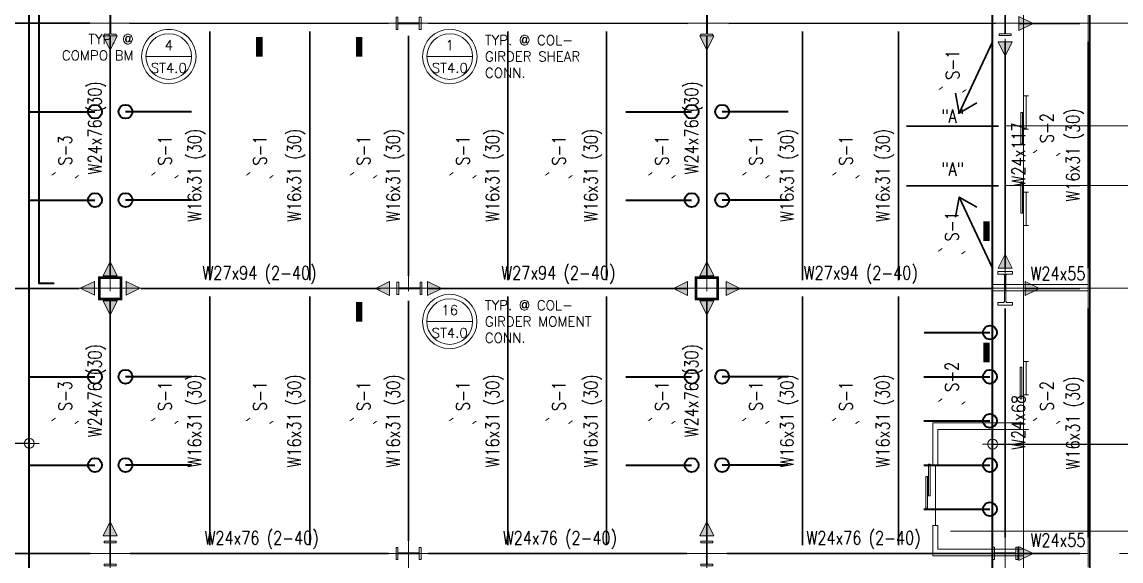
# Model space of a CAD drawing. Header units: millimetres. Extents: x -102066 to 146238, y -50253 to 85631.
# Drawn here: x 42139 to 75295, y 5279 to 21551 of the extents above; entities that cross this region are included whole.
import ezdxf
from ezdxf.enums import TextEntityAlignment as Align

# ---------------------------------------------------------------- set-up
doc = ezdxf.new("R2010")
doc.units = ezdxf.units.MM
doc.header["$MEASUREMENT"] = 0
doc.linetypes.add('CENTER2', pattern=[28.575, 19.05, -3.175, 3.175, -3.175])
doc.layers.get('0').update_dxf_attribs({"lineweight": 0})
for name, color, linetype, lineweight in [('A_ARCHITECTURAL BACKGROUND', 251, 'Continuous', 5), ('COLUMN', 4, 'Continuous', 30), ('D', 1, 'Continuous', 9), ('ELAYOUT', 4, 'Continuous', 9), ('GRIDLINES_DIM', 252, 'Continuous', 5), ('HATCH', 8, 'Continuous', 5), ('S-ANNO-DIMS', 252, 'Continuous', 5), ('S-ANNO-MARK', 2, 'Continuous', 9), ('S-ANNO-NPLT', 7, 'Continuous', 9), ('S-Anno-Symb', 143, 'Continuous', 15), ('S-Anno-Text', 52, 'Continuous', 15), ('S-BEAM', 5, 'Continuous', 30), ('S-BRACE', 2, 'Continuous', 9), ('S-COLS', 2, 'Continuous', 20), ('S-CONN', 1, 'Continuous', 9), ('S_COL', 2, 'Continuous', 20), ('S_DRB', 4, 'Continuous', 40), ('S_GRID LINES', 252, 'Continuous', 5), ('S_SLAB EDGE', 2, 'Continuous', 30)]:
    doc.layers.add(name, color=color, linetype=linetype, lineweight=lineweight)
doc.styles.add('1', font='simplex.shx', dxfattribs={"width": 0.85, "height": 300})
doc.styles.add('ARIALNW', font='ARIALN.TTF')
doc.styles.add('ROMANSX', font='ROMANS.shx', dxfattribs={"height": 0.09375})
doc.styles.add('SIMPLEX', font='SIMPLEX.shx', dxfattribs={"width": 0.8, "height": 400})
doc.dimstyles.new('DIM 200', dxfattribs={"dimtxt": 0.36, "dimasz": 0.2, "dimexe": 0.1, "dimexo": 0, "dimgap": 0.08, "dimtad": 1, "dimlfac": 2, "dimrnd": 0.005, "dimzin": 1, "dimdsep": 46, "dimtxsty": 'ARIALNW', "dimcen": 0.09, "dimclrd": 6, "dimclre": 6, "dimclrt": 13, "dimadec": 0, "dimazin": 0, "dimtfac": 1, "dimtofl": 0, "dimtmove": 2, "dimatfit": 3, "dimfxl": 1, "dimtolj": 1, "dimtzin": 0, "dimarcsym": 0})
doc.dimstyles.new('DIM_100', dxfattribs={"dimtxt": 1000, "dimasz": 2, "dimexe": 100, "dimexo": 250, "dimgap": 250, "dimtad": 1, "dimdec": 0, "dimrnd": 1, "dimdsep": 46, "dimtxsty": '1', "dimblk1": 'ESCADIM_ARW', "dimblk2": 'ESCADIM_ARW', "dimsah": 1, "dimcen": 50, "dimclrd": 256, "dimclre": 256, "dimclrt": 52, "dimadec": 0, "dimazin": 0, "dimtfac": 1, "dimtdec": 0, "dimtofl": 0, "dimtmove": 0, "dimatfit": 3, "dimldrblk": 'ESCADIM_ARW', "dimfxl": 1, "dimtolj": 1, "dimtzin": 0, "dimarcsym": 0})
doc.dimstyles.new('ESCA', dxfattribs={"dimtxt": 300, "dimasz": 1, "dimexe": 100, "dimexo": 100, "dimgap": 100, "dimtad": 1, "dimdec": 0, "dimrnd": 1, "dimdsep": 46, "dimtxsty": '1', "dimblk1": 'ESCADIM_ARW', "dimblk2": 'ESCADIM_ARW', "dimsah": 1, "dimcen": 50, "dimclrd": 256, "dimclre": 256, "dimclrt": 52, "dimadec": 0, "dimazin": 0, "dimtfac": 1, "dimtdec": 0, "dimtofl": 0, "dimtmove": 0, "dimatfit": 3, "dimldrblk": 'ESCADIM_ARW', "dimfxl": 1, "dimtolj": 1, "dimtzin": 0, "dimarcsym": 0})

# ---------------------------------------------------------------- blocks, each defined once
blk = doc.blocks.new('10F COLUMN LAYOUT')
at = {"layer": 'HATCH', "ltscale": 0.05}
h = blk.add_hatch(dxfattribs=at)
h.set_pattern_fill('ANSI31', color=256, scale=250, style=0)
h.set_pattern_definition([(45, (50220.426, 11360.09), (-22.097087, 22.097087), [])])
h.paths.add_polyline_path([(16700, 23702), (17300, 23702), (17300, 24302), (16700, 24302)], flags=16)
h.paths.add_polyline_path([(16650, 23652), (17350, 23652), (17350, 24352), (16650, 24352)])
h = blk.add_hatch(dxfattribs=at)
h.set_pattern_fill('ANSI31', color=256, scale=250, style=0)
h.set_pattern_definition([(45, (68220.426, 11360.09), (-22.097087, 22.097087), [])])
h.paths.add_polyline_path([(34700, 23702), (35300, 23702), (35300, 24302), (34700, 24302)], flags=16)
h.paths.add_polyline_path([(34650, 23652), (35350, 23652), (35350, 24352), (34650, 24352)])
at = {"layer": 'S-COLS', "ltscale": 0.5, "elevation": 0}
for points in [[(16650, 23652), (17350, 23652), (17350, 24352), (16650, 24352)], [(16700, 23702), (17300, 23702), (17300, 24302), (16700, 24302)], [(34650, 23652), (35350, 23652), (35350, 24352), (34650, 24352)], [(34700, 23702), (35300, 23702), (35300, 24302), (34700, 24302)]]:
    blk.add_lwpolyline(points, close=True, dxfattribs=at)
at = {"layer": 'S_COL', "ltscale": 0.05, "elevation": 0}
for points in [[(17000, 32376), (17183, 32376), (17183, 32323), (17033, 32323, 0.414214), (17015, 32305), (17015, 31695, 0.414214), (17033, 31677), (17183, 31677), (17183, 31624), (16817, 31624), (16817, 31677), (16967, 31677, 0.414214), (16985, 31695), (16985, 32305, 0.414214), (16967, 32323), (16817, 32323), (16817, 32376), (17000, 32376)], [(25624, 32000), (25624, 32183), (25677, 32183), (25677, 32033, 0.414214), (25695, 32015), (26305, 32015, 0.414214), (26323, 32033), (26323, 32183), (26376, 32183), (26376, 31817), (26323, 31817), (26323, 31967, 0.414214), (26305, 31985), (25695, 31985, 0.414214), (25677, 31967), (25677, 31817), (25624, 31817), (25624, 32000)], [(35000, 32376), (35183, 32376), (35183, 32323), (35033, 32323, 0.414214), (35015, 32305), (35015, 31695, 0.414214), (35033, 31677), (35183, 31677), (35183, 31624), (34817, 31624), (34817, 31677), (34967, 31677, 0.414214), (34985, 31695), (34985, 32305, 0.414214), (34967, 32323), (34817, 32323), (34817, 32376), (35000, 32376)], [(44000, 32374), (44182, 32374), (44182, 32325), (44031, 32325, 0.414214), (44013, 32307), (44013, 31696, 0.414214), (44031, 31679), (44182, 31679), (44182, 31630), (43818, 31630), (43818, 31679), (43969, 31679, 0.414214), (43987, 31696), (43987, 32307, 0.414214), (43969, 32325), (43818, 32325), (43818, 32374), (44000, 32374)], [(44000, 23496), (43779, 23496), (43779, 23578), (43948, 23578, 0.414214), (43977, 23607), (43977, 24396, 0.414214), (43948, 24426), (43779, 24426), (43779, 24508), (44221, 24508), (44221, 24426), (44052, 24426, 0.414214), (44023, 24396), (44023, 23607, 0.414214), (44052, 23578), (44221, 23578), (44221, 23496), (44000, 23496)], [(25649, 24000), (25649, 24183), (25702, 24183), (25702, 24033, 0.414214), (25720, 24015), (26329, 24015, 0.414214), (26348, 24033), (26348, 24183), (26401, 24183), (26401, 23817), (26348, 23817), (26348, 23967, 0.414214), (26329, 23985), (25720, 23985, 0.414214), (25702, 23967), (25702, 23817), (25649, 23817), (25649, 24000)], [(17000, 15628), (16818, 15628), (16818, 15677), (16969, 15677, 0.414214), (16987, 15695), (16987, 16305, 0.414214), (16969, 16323), (16818, 16323), (16818, 16372), (17182, 16372), (17182, 16323), (17031, 16323, 0.414214), (17013, 16305), (17013, 15695, 0.414214), (17031, 15677), (17182, 15677), (17182, 15628), (17000, 15628)], [(43619, 16002), (43619, 16186), (43677, 16186), (43677, 16036, 0.414214), (43695, 16018), (44305, 16018, 0.414214), (44323, 16036), (44323, 16186), (44381, 16186), (44381, 15817), (44323, 15817), (44323, 15967, 0.414214), (44305, 15986), (43695, 15986, 0.414214), (43677, 15967), (43677, 15817), (43619, 15817), (43619, 16002)]]:
    blk.add_lwpolyline(points, format="xyb", dxfattribs=at)
at = {"layer": 'S_COL', "ltscale": 0.05}
for points in [[(35000, 15628), (34818, 15628), (34818, 15677), (34969, 15677, 0.414214), (34987, 15695), (34987, 16305, 0.414214), (34969, 16323), (34818, 16323), (34818, 16372), (35182, 16372), (35182, 16323), (35031, 16323, 0.414214), (35013, 16305), (35013, 15695, 0.414214), (35031, 15677), (35182, 15677), (35182, 15628), (35000, 15628)], [(25624, 16000), (25624, 16183), (25677, 16183), (25677, 16033, 0.414214), (25695, 16015), (26305, 16015, 0.414214), (26323, 16033), (26323, 16183), (26376, 16183), (26376, 15817), (26323, 15817), (26323, 15967, 0.414214), (26305, 15985), (25695, 15985, 0.414214), (25677, 15967), (25677, 15817), (25624, 15817), (25624, 16000)]]:
    blk.add_lwpolyline(points, format="xyb", dxfattribs=at)
blk = doc.blocks.new('Bubble')
at = {"layer": 'S-ANNO-NPLT'}
blk.add_circle((0, 0), 0.261, dxfattribs=at)
at = {"layer": 'S-Anno-Symb', "color": 0}
blk.add_line((-0.219, 0), (0.219, 0), dxfattribs=at)
blk.add_circle((0, 0), 0.219, dxfattribs=at)
at = {"layer": 'S-Anno-Symb', "style": 'ROMANSX'}
for tag, p in [('1', (0, 0.109)), ('S1', (0, -0.109))]:
    blk.add_attdef(tag, text='', height=0.0937, dxfattribs=at).set_placement(p, align=Align.MIDDLE_CENTER)
at = {"layer": 'S-Anno-Symb', "style": 'ROMANSX', "width": 1.018385, "flags": 8}
blk.add_attdef('LONG', text='', height=0.0937, dxfattribs=at).set_placement((-0.18, -0.125), (0.18, -0.125), align=Align.FIT)
blk = doc.blocks.new('10F PLAN')
at = {"layer": 'A_ARCHITECTURAL BACKGROUND', "color": 251, "ltscale": 10}
for p, q in [((36556, 3033, 0), (36556, 48580, 0)), ((38499, 7583, 0), (38499, 48526, 0)), ((36556, 21806, 0), (36707, 21806, 0)), ((36519, 21309, 0), (36469, 21309, 0)), ((36469, 21309, 0), (36469, 20357, 0)), ((36519, 21309, 0), (36469, 21309, 0)), ((36469, 21309, 0), (36469, 20357, 0)), ((36519, 20357, 0), (36519, 21309, 0)), ((36519, 20357, 0), (36519, 21309, 0)), ((36556, 20804, 0), (36707, 20804, 0)), ((36519, 20357, 0), (36469, 20357, 0)), ((36521, 19216, 0), (36471, 19216, 0)), ((36471, 19216, 0), (36471, 18264, 0)), ((36521, 19216, 0), (36471, 19216, 0)), ((36471, 19216, 0), (36471, 18264, 0)), ((36521, 18264, 0), (36521, 19216, 0)), ((36521, 18264, 0), (36521, 19216, 0)), ((36556, 18901, 0), (36707, 18901, 0)), ((36521, 18264, 0), (36471, 18264, 0)), ((36556, 17899, 0), (36707, 17899, 0)), ((36498, 13620, 0), (36448, 13620, 0)), ((36448, 13620, 0), (36448, 12668, 0)), ((36498, 13620, 0), (36448, 13620, 0)), ((36448, 13620, 0), (36448, 12668, 0)), ((36498, 12668, 0), (36498, 13620, 0)), ((36498, 12668, 0), (36498, 13620, 0)), ((36556, 13789, 0), (36707, 13789, 0)), ((36498, 12668, 0), (36448, 12668, 0)), ((36556, 12786, 0), (36707, 12786, 0)), ((33682, 9738, 0), (33682, 10690, 0)), ((33682, 10690, 0), (33732, 10690, 0)), ((33682, 9738, 0), (33682, 10690, 0)), ((33682, 10690, 0), (33732, 10690, 0)), ((33732, 10690, 0), (33732, 9738, 0)), ((33732, 10690, 0), (33732, 9738, 0)), ((33651, 10319, 0), (33601, 10319, 0)), ((33601, 10319, 0), (33601, 9367, 0)), ((33651, 10319, 0), (33601, 10319, 0)), ((33601, 10319, 0), (33601, 9367, 0)), ((33651, 9367, 0), (33651, 10319, 0)), ((33651, 9367, 0), (33651, 10319, 0)), ((33682, 9738, 0), (33732, 9738, 0)), ((33651, 9367, 0), (33601, 9367, 0))]:
    blk.add_line(p, q, dxfattribs=at)
at = {"layer": 'D', "color": 251, "ltscale": 0.5}
for p, q in [((36632, 20804, 0), (36632, 21806, 0)), ((36632, 17899, 0), (36632, 18901, 0)), ((36632, 12786, 0), (36632, 13789, 0)), ((36556, 11735, 0), (36707, 11735, 0)), ((33893, 10645, 0), (33893, 8841, 0))]:
    blk.add_line(p, q, dxfattribs=at)
at = {"layer": 'ELAYOUT', "color": 251, "linetype": 'ByBlock', "ltscale": 0.5}
for p, q in [((38499, 16116, 0), (35589, 16119, 0)), ((38499, 15925, 0), (35589, 15925, 0))]:
    blk.add_line(p, q, dxfattribs=at)
at = {"layer": 'ELAYOUT', "color": 251, "ltscale": 10}
for p, q in [((36556, 11935, 0), (33817, 11935, 0)), ((33817, 10645, 0), (33817, 11935, 0)), ((36556, 11735, 0), (33968, 11735, 0)), ((33968, 10645, 0), (33968, 11735, 0)), ((33817, 10645, 0), (33968, 10645, 0)), ((33817, 8841, 0), (33968, 8841, 0)), ((33817, 7924, 0), (33817, 8841, 0)), ((33968, 8123, 0), (33968, 8841, 0)), ((36556, 8123, 0), (33968, 8123, 0)), ((36556, 7924, 0), (33817, 7924, 0))]:
    blk.add_line(p, q, dxfattribs=at)
at = {"layer": 'S_SLAB EDGE', "ltscale": 0.05, "elevation": 0}
blk.add_lwpolyline([(2907, 47166), (2907, 48711), (18519, 48711), (18519, 48578), (36456, 48580), (38549, 48580), (38549, 48580), (38549, 7533), (36707, 7533), (36707, 2883), (35124, 2883), (33170, 1006), (33170, -651), (27688, -651), (27688, -2013), (19412, -2013), (18041, -669), (16662, -2013), (8398, -2013), (8398, -507), (2907, -507), (2907, 814)], dxfattribs=at)
blk = doc.blocks.new('ESCADIM_ARW')
at = {"color": 7}
blk.add_line((-150, 0), (150, 0), dxfattribs=at)
blk.add_circle((0, 0), 75, dxfattribs=at)
blk = doc.blocks.new('*D55')
at = {"layer": 'Defpoints', "color": 0, "transparency": 16777216}
for p in [(43750, 35100, 0), (44152, 32000, 0), (48500, 32000)]:
    blk.add_point(p, dxfattribs=at)
at = {"layer": 'S-ANNO-DIMS', "lineweight": -2, "transparency": 16777216}
for p, q in [((44000, 35100), (48600, 35100)), ((48500, 35098), (48500, 32002)), ((44402, 32000), (48600, 32000))]:
    blk.add_line(p, q, dxfattribs=at)
at = {"layer": 'S-ANNO-DIMS', "lineweight": -2, "transparency": 16777216, "xscale": 2, "yscale": 2, "zscale": 2}
for p, rotation in [((48500, 35100), 90), ((48500, 32000), 270)]:
    blk.add_blockref('ESCADIM_ARW', p, dxfattribs=dict(at, rotation=rotation))
at = {"layer": 'S-ANNO-DIMS', "color": 52, "transparency": 16777216, "insert": (48031, 33600), "char_height": 400, "attachment_point": 5, "rotation": 90, "style": 'SIMPLEX'}
blk.add_mtext('\\A1;{\\W0.8;EQ.}', dxfattribs=at)
blk = doc.blocks.new('*D56')
at = {"layer": 'Defpoints', "color": 0, "transparency": 16777216}
for p in [(43750, 28900, 0), (48500, 28900), (43750, 27100, 0)]:
    blk.add_point(p, dxfattribs=at)
at = {"layer": 'S-ANNO-DIMS', "lineweight": -2, "transparency": 16777216}
for p, q in [((44000, 28900), (48600, 28900)), ((48500, 27102), (48500, 28898)), ((44000, 27100), (48600, 27100))]:
    blk.add_line(p, q, dxfattribs=at)
at = {"layer": 'S-ANNO-DIMS', "lineweight": -2, "transparency": 16777216, "xscale": 2, "yscale": 2, "zscale": 2}
for p, rotation in [((48500, 28900), 90), ((48500, 27100), 270)]:
    blk.add_blockref('ESCADIM_ARW', p, dxfattribs=dict(at, rotation=rotation))
at = {"layer": 'S-ANNO-DIMS', "color": 52, "transparency": 16777216, "insert": (48050, 28000), "char_height": 400, "attachment_point": 5, "rotation": 90, "style": 'SIMPLEX'}
blk.add_mtext('\\A1;1800', dxfattribs=at)
blk = doc.blocks.new('*D57')
at = {"layer": 'Defpoints', "color": 0, "transparency": 16777216}
for p in [(43750, 27100, 0), (44152, 24000, 0), (48500, 24000)]:
    blk.add_point(p, dxfattribs=at)
at = {"layer": 'S-ANNO-DIMS', "lineweight": -2, "transparency": 16777216}
for p, q in [((44000, 27100), (48600, 27100)), ((48500, 27098), (48500, 24002)), ((44402, 24000), (48600, 24000))]:
    blk.add_line(p, q, dxfattribs=at)
at = {"layer": 'S-ANNO-DIMS', "lineweight": -2, "transparency": 16777216, "xscale": 2, "yscale": 2, "zscale": 2}
for p, rotation in [((48500, 27100), 90), ((48500, 24000), 270)]:
    blk.add_blockref('ESCADIM_ARW', p, dxfattribs=dict(at, rotation=rotation))
at = {"layer": 'S-ANNO-DIMS', "color": 52, "transparency": 16777216, "insert": (48031, 25600), "char_height": 400, "attachment_point": 5, "rotation": 90, "style": 'SIMPLEX'}
blk.add_mtext('\\A1;EQ.', dxfattribs=at)
blk = doc.blocks.new('*D58')
at = {"layer": 'Defpoints', "color": 0, "transparency": 16777216}
for p in [(44152, 32000, 0), (48500, 32000), (43750, 28900, 0)]:
    blk.add_point(p, dxfattribs=at)
at = {"layer": 'S-ANNO-DIMS', "lineweight": -2, "transparency": 16777216}
for p, q in [((44402, 32000), (48600, 32000)), ((48500, 28902), (48500, 31998)), ((44000, 28900), (48600, 28900))]:
    blk.add_line(p, q, dxfattribs=at)
at = {"layer": 'S-ANNO-DIMS', "lineweight": -2, "transparency": 16777216, "xscale": 2, "yscale": 2, "zscale": 2}
for p, rotation in [((48500, 32000), 90), ((48500, 28900), 270)]:
    blk.add_blockref('ESCADIM_ARW', p, dxfattribs=dict(at, rotation=rotation))
at = {"layer": 'S-ANNO-DIMS', "color": 52, "transparency": 16777216, "insert": (48031, 30400), "char_height": 400, "attachment_point": 5, "rotation": 90, "style": 'SIMPLEX'}
blk.add_mtext('\\A1;{\\W0.8;EQ.}', dxfattribs=at)
blk = doc.blocks.new("ADD' L BARS")
at = {"layer": 'S_DRB'}
for p, q in [((41550, 22666.4, 0), (43539.6, 22666.4, 0)), ((41549.9, 21333.2, 0), (43539.5, 21333.2, 0)), ((41549.7, 19999.9, 0), (43539.3, 19999.9, 0)), ((41549.6, 18666.6, 0), (43539.2, 18666.6, 0)), ((41549.4, 17333.3, 0), (43539, 17333.3, 0))]:
    blk.add_line(p, q, dxfattribs=at)
at = {"layer": 'S_DRB', "color": 4, "elevation": 0}
blk.add_lwpolyline([(15310.1, 24150), (14860.1, 24150), (14860.1, 47606.7), (15310.1, 47606.7)], dxfattribs=at)
at = {"layer": 'S_DRB'}
for centre in [(43539.6, 22666.4, 0), (43539.5, 21333.2, 0), (43539.3, 19999.9, 0), (43539.2, 18666.6, 0), (43539, 17333.3, 0)]:
    blk.add_circle(centre, 210.4, dxfattribs=at)
blk = doc.blocks.new('10TH FRAMING LAYOUT')
at = {"layer": 'S-CONN'}
for points in [[(36411, 23789), (36840, 24000), (36411, 24210)], [(8788, 23619), (8998, 23190), (9209, 23619)], [(26789, 23619), (26999, 23190), (27210, 23619)], [(35789, 23443), (35999, 23014), (36210, 23443)], [(35790, 16606), (36000, 17035), (36210, 16606)], [(8789, 16381), (8999, 16810), (9209, 16381)], [(26790, 16381), (27000, 16810), (27210, 16381)], [(8524, 15791), (8095, 16002), (8524, 16212)], [(9476, 15791), (9905, 16002), (9476, 16212)], [(17429, 15788), (17000, 15998), (17429, 16209)], [(18571, 15788), (19000, 15998), (18571, 16209)], [(26420, 15788), (25991, 15998), (26420, 16209)], [(27580, 15788), (28009, 15998), (27580, 16209)], [(36606, 15789), (37035, 16000), (36606, 16210)], [(8788, 15619), (8998, 15190), (9209, 15619)], [(26789, 15619), (26999, 15190), (27210, 15619)], [(8789, 8531), (8999, 8960), (9210, 8531)], [(26789, 8531), (26999, 8960), (27210, 8531)], [(36411, 7789), (36840, 8000), (36411, 8210)]]:
    blk.add_hatch(color=256, dxfattribs=at).paths.add_polyline_path(points)
at = {"layer": 'S-BEAM'}
for p, q in [((8388, 24001, 0), (472, 24001, 0)), ((9579, 24001, 0), (17394, 24000, 0)), ((26427, 24000, 0), (18606, 24001, 0)), ((27660, 24000, 0), (35694, 24001, 0)), ((36409, 24000, 0), (38255, 24000, 0)), ((8999, 16381, 0), (8999, 23619, 0)), ((12008, 16250, 0), (12008, 23752, 0)), ((15017, 16250, 0), (15017, 23751, 0)), ((18000, 16381, 0), (18000, 23619, 0)), ((20997, 16250, 0), (20997, 23751, 0)), ((23969, 16250, 0), (23969, 23750, 0)), ((27000, 16381, 0), (27000, 23619, 0)), ((29883, 23749, 0), (29883, 16250, 0)), ((32776, 23749, 0), (32776, 16250, 0)), ((36000, 16606, 0), (36000, 23443, 0)), ((38505, 16606, 0), (38505, 23443, 0)), ((33026, 20900, 0), (35801, 20900, 0)), ((33026, 19100, 0), (35801, 19100, 0)), ((8063, 16000, 0), (606, 16000)), ((9938, 16000, 0), (17157, 16000, 0)), ((26394, 16000, 0), (18606, 16000, 0)), ((27606, 16000, 0), (35619, 16000, 0)), ((36606, 16000, 0), (38255, 16000, 0)), ((8999, 15619, 0), (8999, 8381, 0)), ((12008, 15750, 0), (12008, 8250, 0)), ((15017, 15750, 0), (15017, 8250, 0)), ((18000, 15619, 0), (18000, 8381, 0)), ((20997, 15750, 0), (20997, 8250, 0)), ((23969, 15750, 0), (23969, 8250, 0)), ((27000, 15619, 0), (27000, 8381, 0)), ((29883, 15750, 0), (29883, 8250, 0)), ((32776, 15750, 0), (32776, 8250, 0)), ((36000, 15394, 0), (36000, 8481, 0)), ((38505, 15394, 0), (38505, 8481, 0)), ((8394, 8000, 0), (481, 8000)), ((9606, 8000, 0), (17394, 7999, 0)), ((26394, 7999, 0), (18606, 7999, 0)), ((27604, 8000, 0), (35715, 8000, 0)), ((36409, 8000, 0), (38255, 8000, 0))]:
    blk.add_line(p, q, dxfattribs=at)
at = {"layer": 'S-CONN', "color": 1, "elevation": 0}
for points in [[(36411, 24210), (36840, 24000), (36411, 23789), (36411, 24211)], [(9209, 23619), (8998, 23190), (8788, 23619), (9210, 23619)], [(27210, 23619), (26999, 23190), (26789, 23619), (27211, 23619)], [(36210, 23443), (35999, 23014), (35789, 23443), (36211, 23443)], [(36210, 16606), (36000, 17035), (35790, 16606), (36211, 16606)], [(9209, 16381), (8999, 16810), (8789, 16381), (9210, 16381)], [(27210, 16381), (27000, 16810), (26790, 16381), (27211, 16381)], [(8524, 16212), (8095, 16002), (8524, 15791), (8524, 16213)], [(9476, 16212), (9905, 16002), (9476, 15791), (9476, 16213)], [(17429, 16209), (17000, 15998), (17429, 15788), (17429, 16210)], [(18571, 16209), (19000, 15998), (18571, 15788), (18571, 16210)], [(26420, 16209), (25991, 15998), (26420, 15788), (26420, 16210)], [(27580, 16209), (28009, 15998), (27580, 15788), (27580, 16210)], [(36606, 16210), (37035, 16000), (36606, 15789), (36606, 16211)], [(9209, 15619), (8998, 15190), (8788, 15619), (9210, 15619)], [(27210, 15619), (26999, 15190), (26789, 15619), (27211, 15619)], [(9210, 8531), (8999, 8960), (8789, 8531), (9211, 8531)], [(27210, 8531), (26999, 8960), (26789, 8531), (27211, 8531)], [(36411, 8210), (36840, 8000), (36411, 7789), (36411, 8211)]]:
    blk.add_lwpolyline(points, dxfattribs=at)
at = {"layer": 'S-BRACE', "ltscale": 0.5}
for points in [[(34612, 21292, 0), (35614, 23443, 0)], [(34612, 18757, 0), (35614, 16606, 0)]]:
    blk.add_leader(points, dimstyle='DIM 200', override={"dimasz": 500, "dimtad": 0, "dimclrd": 2, "dimldrblk": 'Open90', "dimfxl": 0.18}, dxfattribs=at)
blk = doc.blocks.new('DIM_GRIDLINES_2')
at = {"layer": 'GRIDLINES_DIM', "linetype": 'CENTER2', "ltscale": 300}
for p, q in [((17000, -10379.6), (17000, 63813, 0)), ((26000, -10379.6), (26000, 63813, 0)), ((35000, -10379.6), (35000, 63813, 0)), ((44000, -10379.6), (44000, 63813, 0)), ((-12556.3, 32000, 0), (50790.7, 32000, 0)), ((-12556.3, 24000, 0), (50790.7, 24000, 0)), ((-12556.3, 16000, 0), (50790.7, 16000, 0))]:
    blk.add_line(p, q, dxfattribs=at)
at = {"layer": 'S-ANNO-DIMS'}
for base, p1, p2, angle, text, picture, middle in [((48500, 32000, 0), (43750, 35100, 0), (44152.3, 32000, 0), 270, '{\\W0.8;EQ.}', '*D55', (48500, 33600, 0)), ((48500, 32000, 0), (43750, 28900, 0), (44152.3, 32000, 0), 90, '{\\W0.8;EQ.}', '*D58', (48500, 30400, 0)), ((48500, 24000, 0), (43750, 27100, 0), (44152.3, 24000, 0), 270, 'EQ.', '*D57', (48500, 25600, 0))]:
    dim = blk.add_linear_dim(base=base, p1=p1, p2=p2, angle=angle, text=text, dimstyle='DIM_100', override={"dimtxt": 400, "dimtxsty": 'SIMPLEX'}, dxfattribs=at)
    dim.commit()
    dim.dimension.update_dxf_attribs({"geometry": picture, "text_midpoint": middle, "dimtype": 128})
dim = blk.add_linear_dim(base=(48500, 28900, 0), p1=(43750, 27100, 0), p2=(43750, 28900, 0), angle=90, dimstyle='DIM_100', override={"dimtxt": 400, "dimtxsty": 'SIMPLEX'}, dxfattribs=at)
dim.commit()
dim.dimension.update_dxf_attribs({"geometry": '*D56', "text_midpoint": (48500, 28000, 0), "dimtype": 128})

msp = doc.modelspace()

# ---------------------------------------------------------------- linework, layer by layer
at = {"layer": 'S-ANNO-MARK'}
for points, elevation in [([(69923.14525, 19598.01474, 29.99952, 29.99952, 0), (69810.10092, 19511.0136, 0, 0, 0), (70619.67847, 19511.0136, 29.99952, 29.99952, 0), (70506.63414, 19424.01247, 0, 0, 0)], -106.73929), ([(72762.12177, 17685.35315, 29.99952, 29.99952, 0), (72649.07744, 17598.35202, 0, 0, 0), (73458.655, 17598.35202, 29.99952, 29.99952, 0), (73345.61067, 17511.35088, 0, 0, 0)], -106.73929), ([(43152.31618, 17009.74485, 29.99952, 29.99952, 0), (43039.27185, 16922.74372, 0, 0, 0), (43848.8494, 16922.74372, 29.99952, 29.99952, 0), (43735.80507, 16835.74258, 0, 0, 0)], -106.73929), ([(46160.77633, 17009.74485, 29.99952, 29.99952, 0), (46047.732, 16922.74372, 0, 0, 0), (46857.30955, 16922.74372, 29.99952, 29.99952, 0), (46744.26523, 16835.74258, 0, 0, 0)], -106.73929), ([(49022.39584, 17009.74485, 29.99952, 29.99952, 0), (48909.35151, 16922.74372, 0, 0, 0), (49718.92907, 16922.74372, 29.99952, 29.99952, 0), (49605.88474, 16835.74258, 0, 0, 0)], -106.7393), ([(52152.31618, 17009.74485, 29.99952, 29.99952, 0), (52039.27185, 16922.74372, 0, 0, 0), (52848.8494, 16922.74372, 29.99952, 29.99952, 0), (52735.80507, 16835.74258, 0, 0, 0)], -106.73928), ([(55149.25999, 17009.74485, 29.99952, 29.99952, 0), (55036.21566, 16922.74372, 0, 0, 0), (55845.79321, 16922.74372, 29.99952, 29.99952, 0), (55732.74888, 16835.74258, 0, 0, 0)], -106.73929), ([(58044.51763, 17009.94842, 29.99952, 29.99952, 0), (57931.4733, 16922.94729, 0, 0, 0), (58741.05085, 16922.94729, 29.99952, 29.99952, 0), (58628.00652, 16835.94615, 0, 0, 0)], -106.7393), ([(61152.31618, 17009.74485, 29.99952, 29.99952, 0), (61039.27185, 16922.74372, 0, 0, 0), (61848.8494, 16922.74372, 29.99952, 29.99952, 0), (61735.80507, 16835.74258, 0, 0, 0)], -106.73928), ([(63988.60665, 17009.74485, 29.99952, 29.99952, 0), (63875.56232, 16922.74372, 0, 0, 0), (64685.13987, 16922.74372, 29.99952, 29.99952, 0), (64572.09554, 16835.74258, 0, 0, 0)], -106.73927), ([(66703.38552, 17009.74485, 29.99952, 29.99952, 0), (66590.34119, 16922.74372, 0, 0, 0), (67399.91874, 16922.74372, 29.99952, 29.99952, 0), (67286.87442, 16835.74258, 0, 0, 0)], -106.73929), ([(69900.84132, 14718.71795, 29.99952, 29.99952, 0), (69787.79699, 14631.71681, 0, 0, 0), (70597.37454, 14631.71681, 29.99952, 29.99952, 0), (70484.33021, 14544.71568, 0, 0, 0)], -106.73929), ([(43152.31618, 9598.2682, 29.99952, 29.99952, 0), (43039.27185, 9511.26707, 0, 0, 0), (43848.8494, 9511.26707, 29.99952, 29.99952, 0), (43735.80507, 9424.26594, 0, 0, 0)], -106.73929), ([(46160.77633, 9598.2682, 29.99952, 29.99952, 0), (46047.732, 9511.26707, 0, 0, 0), (46857.30955, 9511.26707, 29.99952, 29.99952, 0), (46744.26523, 9424.26594, 0, 0, 0)], -106.73929), ([(49022.39584, 9598.2682, 29.99952, 29.99952, 0), (48909.35151, 9511.26707, 0, 0, 0), (49718.92907, 9511.26707, 29.99952, 29.99952, 0), (49605.88474, 9424.26594, 0, 0, 0)], -106.7393), ([(52152.31618, 9598.2682, 29.99952, 29.99952, 0), (52039.27185, 9511.26707, 0, 0, 0), (52848.8494, 9511.26707, 29.99952, 29.99952, 0), (52735.80507, 9424.26594, 0, 0, 0)], -106.73928), ([(55149.25999, 9598.2682, 29.99952, 29.99952, 0), (55036.21566, 9511.26707, 0, 0, 0), (55845.79321, 9511.26707, 29.99952, 29.99952, 0), (55732.74888, 9424.26594, 0, 0, 0)], -106.73929), ([(58044.51763, 9598.47178, 29.99952, 29.99952, 0), (57931.4733, 9511.47064, 0, 0, 0), (58741.05085, 9511.47064, 29.99952, 29.99952, 0), (58628.00652, 9424.46951, 0, 0, 0)], -106.7393), ([(61152.31618, 9598.2682, 29.99952, 29.99952, 0), (61039.27185, 9511.26707, 0, 0, 0), (61848.8494, 9511.26707, 29.99952, 29.99952, 0), (61735.80507, 9424.26594, 0, 0, 0)], -106.73928), ([(63988.60665, 9598.2682, 29.99952, 29.99952, 0), (63875.56232, 9511.26707, 0, 0, 0), (64685.13987, 9511.26707, 29.99952, 29.99952, 0), (64572.09554, 9424.26594, 0, 0, 0)], -106.73927), ([(66703.38552, 9598.2682, 29.99952, 29.99952, 0), (66590.34119, 9511.26707, 0, 0, 0), (67399.91874, 9511.26707, 29.99952, 29.99952, 0), (67286.87442, 9424.26594, 0, 0, 0)], -106.73929), ([(72762.12177, 9598.16765, 29.99952, 29.99952, 0), (72649.07744, 9511.16652, 0, 0, 0), (73458.655, 9511.16652, 29.99952, 29.99952, 0), (73345.61067, 9424.16538, 0, 0, 0)], -106.73929)]:
    msp.add_lwpolyline(points, format="xyseb", dxfattribs=dict(at, elevation=elevation))
at = {"layer": 'S-ANNO-NPLT'}
for centre in [(46568.04443, 20506.99885, -106.73929), (55045.54166, 20508.02839, -106.73931), (55043.31585, 12508.66026, -106.73931)]:
    msp.add_circle(centre, 821.36597, dxfattribs=at)
at = {"layer": 'S-Anno-Symb', "linetype": 'ByBlock'}
msp.add_line((70153.47774, 6176.73885, -106.73929), (75669.55878, 6176.73885, -106.73929), dxfattribs=at)
for points, elevation in [([(47389.4104, 20506.99885, 0, 0, 0), (49300.26537, 20506.99885, 196.07256, 196.07256, 0), (49300.26537, 21095.21653, 0, 0, 0)], -106.73929), ([(54221.94987, 20506.99885, 0, 0, 0), (52311.09491, 20506.99885, 196.07256, 196.07256, 0), (52311.09491, 21095.21653, 0, 0, 0)], -106.73929), ([(77312.29073, 15532.46698, 0, 0, 0), (71237.39582, 15532.46698, 196.07256, 196.07256, 0), (71237.39582, 14944.2493, 0, 0, 0)], -106.7393), ([(54221.94988, 12508.66026, 0, 0, 0), (52311.09491, 12508.66026, 196.07256, 196.07256, 0), (52311.09491, 13096.87794, 0, 0, 0)], -106.73931), ([(75669.55878, 11277.81475, 0, 0, 0), (71237.39582, 11277.81475, 196.07256, 196.07256, 0), (71237.39582, 11866.03243, 0, 0, 0)], -106.7393), ([(70153.47774, 6176.73885, 0, 0, 0), (70153.47774, 4954.33663, 196.07256, 196.07256, 0), (70741.69542, 4954.33663, 0, 0, 0)], -106.73928)]:
    msp.add_lwpolyline(points, format="xyseb", dxfattribs=dict(at, elevation=elevation))
at = {"layer": 'S-COLS', "elevation": -106.73927}
msp.add_lwpolyline([(69900.84131, 10179.68935, 29.99952, 29.99952, 0), (69787.79698, 10092.68821, 0, 0, 0), (70597.37453, 10092.68821, 29.99952, 29.99952, 0), (70484.33021, 10005.68708, 0, 0, 0)], format="xyseb", dxfattribs=at)
at = {"layer": 'S_DRB'}
for p, q in [((42351.45006, 18842.97209, -106.73929), (44341.08305, 18842.97209, -106.73929)), ((47251.45006, 18842.97209, -106.73929), (45261.81708, 18842.97209, -106.73929)), ((60351.45006, 18842.97209, -106.73929), (62341.08305, 18842.97209, -106.73929)), ((65251.45006, 18842.97209, -106.73929), (63261.81708, 18842.97209, -106.73929)), ((42351.45006, 16176.30542, -106.73929), (44341.08305, 16176.30542, -106.73929)), ((47251.45006, 16176.30542, -106.73929), (45261.81708, 16176.30542, -106.73929)), ((60351.45006, 16176.30542, -106.73929), (62341.08305, 16176.30542, -106.73929)), ((65251.45006, 16176.30542, -106.73929), (63261.81708, 16176.30542, -106.73929)), ((42351.45006, 10842.97209, -106.73928), (44341.08305, 10842.97209, -106.73928)), ((47251.45006, 10842.97209, -106.73928), (45261.81708, 10842.97209, -106.73928)), ((60351.45006, 10842.97209, -106.73928), (62341.08305, 10842.97209, -106.73928)), ((65251.45006, 10842.97209, -106.73928), (63261.81708, 10842.97209, -106.73928)), ((42351.45006, 8176.30542, -106.73928), (44341.08305, 8176.30542, -106.73928)), ((47251.45006, 8176.30542, -106.73928), (45261.81708, 8176.30542, -106.73928)), ((60351.45006, 8176.30542, -106.73928), (62341.08305, 8176.30542, -106.73928)), ((65251.45006, 8176.30542, -106.73928), (63261.81708, 8176.30542, -106.73928))]:
    msp.add_line(p, q, dxfattribs=at)
at = {"layer": 'S_DRB', "color": 4}
for points, elevation in [([(42809.95578, -2057.75292), (42359.95578, -2057.75292), (42359.95578, 45118.17104), (42809.95578, 45118.17104)], -106.7393), ([(70970.47006, 1504.90974), (71420.47006, 1504.90974), (71420.47006, 45118.17104), (70970.47006, 45118.17104)], -106.73929)]:
    msp.add_lwpolyline(points, dxfattribs=dict(at, elevation=elevation))
at = {"layer": 'S_DRB'}
for centre in [(44341.08305, 18842.97209, -106.73929), (45261.81708, 18842.97209, -106.73929), (62341.08305, 18842.97209, -106.73929), (63261.81708, 18842.97209, -106.73929), (44341.08305, 16176.30542, -106.73929), (45261.81708, 16176.30542, -106.73929), (62341.08305, 16176.30542, -106.73929), (63261.81708, 16176.30542, -106.73929), (44341.08305, 10842.97209, -106.73928), (45261.81708, 10842.97209, -106.73928), (62341.08305, 10842.97209, -106.73928), (63261.81708, 10842.97209, -106.73928), (44341.08305, 8176.30542, -106.73928), (45261.81708, 8176.30542, -106.73928), (62341.08305, 8176.30542, -106.73928), (63261.81708, 8176.30542, -106.73928)]:
    msp.add_circle(centre, 210.36702, dxfattribs=at)

# ---------------------------------------------------------------- block references
at = {"layer": 'COLUMN'}
msp.add_blockref('10F PLAN', (35801.45006, -2488.73292, -106.73929), dxfattribs=at)
at = {"layer": 'S-Anno-Symb', "xscale": 3149.760000000242, "yscale": 3149.760000000242, "zscale": 3149.760000000242}
for p, values in [((46568.04443, 20506.99885, -106.73929), {'1': '4', 'S1': 'ST4.0'}), ((55045.54166, 20508.02839, -106.73931), {'1': '1', 'S1': 'ST4.0'}), ((55043.31585, 12508.66026, -106.73931), {'1': '16', 'S1': 'ST4.0'})]:
    msp.add_blockref('Bubble', p, dxfattribs=at).add_auto_attribs(values)
at = {"layer": 'S-Anno-Text'}
msp.add_blockref('10F COLUMN LAYOUT', (27801.45006, -10490.36124, -106.73929), dxfattribs=at)
at = {"layer": 'S-BEAM'}
msp.add_blockref('10TH FRAMING LAYOUT', (35801.45006, -2490.36124, -106.73928), dxfattribs=at)
at = {"layer": 'S-BRACE'}
msp.add_blockref("ADD' L BARS", (27801.45006, -10490.36124, -106.73929), dxfattribs=at)
at = {"layer": 'S_GRID LINES'}
msp.add_blockref('DIM_GRIDLINES_2', (27801.45006, -10488.73292, -106.73928), dxfattribs=at)

# ---------------------------------------------------------------- texts
at = {"layer": 'S-ANNO-DIMS', "color": 52, "char_height": 400, "attachment_point": 5, "rotation": 90, "style": 'SIMPLEX'}
for s, insert in [('\\A1;\\pxqc;{\\W0.8;S-1}', (70214.88969, 20261.0136, -106.73929)), ('\\A1;{\\W0.8;W24x76 (30)}', (44400.36015, 18357.64357, -213.47858)), ('\\A1;{\\W0.8;W24x76 (30)}', (62401.45006, 18357.64357, -213.47858)), ('\\A1;\\pxqc;S-2', (73053.86622, 18348.35202, -106.73929)), ('\\A1;{\\W0.8;W16x31 (30)}', (73907.20389, 17535.96858, -106.73929)), ('\\A1;{\\W0.8;W16x31 (30)}', (47409.91021, 16923.98704, -106.7393)), ('\\A1;{\\W0.8;W16x31 (30)}', (50418.37037, 16923.77777, -106.7393)), ('\\A1;{\\W0.8;W16x31 (30)}', (53401.45006, 16923.0494, -106.73929)), ('\\A1;{\\W0.8;W16x31 (30)}', (56398.39387, 16923.36181, -106.7393)), ('\\A1;{\\W0.8;W16x31 (30)}', (59369.95721, 16923.1551, -106.7393)), ('\\A1;{\\W0.8;W16x31 (30)}', (65284.10798, 16922.74372, -106.73929)), ('\\A1;{\\W0.8;W16x31 (30)}', (68177.56842, 16922.54245, -106.73929)), ('\\A1;{\\W0.8;W24x117}', (72200.72921, 17554.20728, -106.7393)), ('\\A1;\\pxqc;S-3', (43444.06063, 17672.74372, -106.73929)), ('\\A1;\\pxqc;{\\W0.8;S-1}', (46452.52078, 17672.74372, -106.73929)), ('\\A1;\\pxqc;{\\W0.8;S-1}', (49314.14029, 17672.74372, -106.7393)), ('\\A1;\\pxqc;{\\W0.8;S-1}', (52444.06063, 17672.74372, -106.73928)), ('\\A1;\\pxqc;{\\W0.8;S-1}', (55441.00443, 17672.74372, -106.73929)), ('\\A1;\\pxqc;{\\W0.8;S-1}', (58336.26208, 17672.94729, -106.7393)), ('\\A1;\\pxqc;{\\W0.8;S-1}', (61444.06063, 17672.74372, -106.73928)), ('\\A1;\\pxqc;{\\W0.8;S-1}', (64280.3511, 17672.74372, -106.73927)), ('\\A1;\\pxqc;{\\W0.8;S-1}', (66995.12997, 17672.74372, -106.73929)), ('\\A1;\\pxqc;{\\W0.8;S-1}', (70190.75912, 15381.71681, -106.73929)), ('\\A1;{\\W0.8;W24x76 (30)}', (44401.45006, 10423.33172, -213.47857)), ('\\A1;{\\W0.8;W24x76 (30)}', (62401.45006, 10423.33172, -213.47857)), ('\\A1;\\pxqc;{\\W0.8;S-2}', (70192.58576, 10842.68821, -106.73927)), ('\\A1;\\pxqc;S-3', (43444.06063, 10261.26707, -106.73929)), ('\\A1;{\\W0.8;W16x31 (30)}', (47409.91021, 9511.26708, -106.7393)), ('\\A1;{\\W0.8;W16x31 (30)}', (50418.37037, 9511.26708, -106.7393)), ('\\A1;{\\W0.8;W16x31 (30)}', (53401.45006, 9511.26708, -106.73929)), ('\\A1;{\\W0.8;W16x31 (30)}', (56398.39387, 9511.26707, -106.7393)), ('\\A1;{\\W0.8;W16x31 (30)}', (59369.95721, 9511.26707, -106.7393)), ('\\A1;{\\W0.8;W16x31 (30)}', (65284.10798, 9511.26707, -106.73929)), ('\\A1;{\\W0.8;W16x31 (30)}', (68177.56842, 9511.26707, -106.73929)), ('\\A1;\\pxqc;S-2', (73053.86622, 10261.16652, -106.73929)), ('\\A1;{\\W0.8;W16x31 (30)}', (73907.20389, 9448.78308, -106.73929)), ('\\A1;\\pxqc;{\\W0.8;S-1}', (46452.52078, 10261.26707, -106.73929)), ('\\A1;\\pxqc;{\\W0.8;S-1}', (49314.14029, 10261.26707, -106.7393)), ('\\A1;\\pxqc;{\\W0.8;S-1}', (52444.06063, 10261.26707, -106.73928)), ('\\A1;\\pxqc;{\\W0.8;S-1}', (55441.00443, 10261.26707, -106.73929)), ('\\A1;\\pxqc;{\\W0.8;S-1}', (58336.26208, 10261.47064, -106.7393)), ('\\A1;\\pxqc;{\\W0.8;S-1}', (61444.06063, 10261.26707, -106.73928)), ('\\A1;\\pxqc;{\\W0.8;S-1}', (64280.3511, 10261.26707, -106.73927)), ('\\A1;\\pxqc;{\\W0.8;S-1}', (66995.12997, 10261.26707, -106.73929))]:
    msp.add_mtext(s, dxfattribs=dict(at, insert=insert))
at = {"layer": 'S-ANNO-DIMS', "color": 52, "char_height": 400, "attachment_point": 5, "style": 'SIMPLEX'}
for s, insert in [('\\A1;{\\W0.8;"A"}', (70214.88969, 18711.26708, -106.7393)), ('\\A1;{\\W0.8;"A"}', (70214.88969, 17111.26708, -106.7393)), ('\\A1;{\\W0.8;W27x94 (2-40)}', (49301.45006, 13909.94103, -106.7393)), ('\\A1;{\\W0.8;W27x94 (2-40)}', (58318.07022, 13911.02531, -106.7393)), ('\\A1;{\\W0.8;W27x94 (2-40)}', (67440.93828, 13910.99691, -106.7393)), ('\\A1;{\\W0.8;W24x55}', (73392.11543, 13961.26757, -106.73928)), ('\\A1;{\\W0.8;W24x76 (2-40)}', (49365.4276, 5910.00218, -106.73929)), ('\\A1;{\\W0.8;W24x76 (2-40)}', (58365.4276, 5909.45814, -106.73929)), ('\\A1;{\\W0.8;W24x76 (2-40)}', (67524.98891, 5910.54622, -106.73929)), ('\\A1;{\\W0.8;W24x55}', (73393.26622, 5911.97315, -106.73928))]:
    msp.add_mtext(s, dxfattribs=dict(at, insert=insert))
at = {"layer": 'S-Anno-Symb', "char_height": 295.29, "width": 6780.3427625, "style": 'ROMANSX'}
for s, insert, attachment_point in [('TYP. @ \\PCOMPO BM', (45506.89846, 20787.39119, -106.73929), 6), ('TYP. @ COL-\\PGIRDER SHEAR\\PCONN.', (56106.68763, 20508.02839, -106.73931), 4), ('TYP. @ COL-\\PGIRDER MOMENT\\PCONN.', (56104.0245, 12508.66026, -106.73931), 4)]:
    msp.add_mtext(s, dxfattribs=dict(at, insert=insert, attachment_point=attachment_point))
at = {"layer": 'S-COLS', "color": 52, "insert": (72200.72921, 9465.39345, -106.73929), "char_height": 400, "attachment_point": 5, "rotation": 90, "style": 'SIMPLEX'}
msp.add_mtext('\\A1;{\\W0.8;W24x68}', dxfattribs=at)

# ---------------------------------------------------------------- leaders
at = {"layer": 'S-ANNO-DIMS', "color": 4}
for points in [[(42359.95578, 8831.07778, -106.7393), (31777.8363, 8831.07778, -106.7393)], [(71420.47006, 8807.56946, -106.7393), (77312.29073, 8807.56946, -106.7393)]]:
    msp.add_leader(points, dimstyle='ESCA', override={"dimasz": 2, "dimtad": 0, "dimfxl": 0.0625}, dxfattribs=at)

doc.saveas('drawing.dxf')
